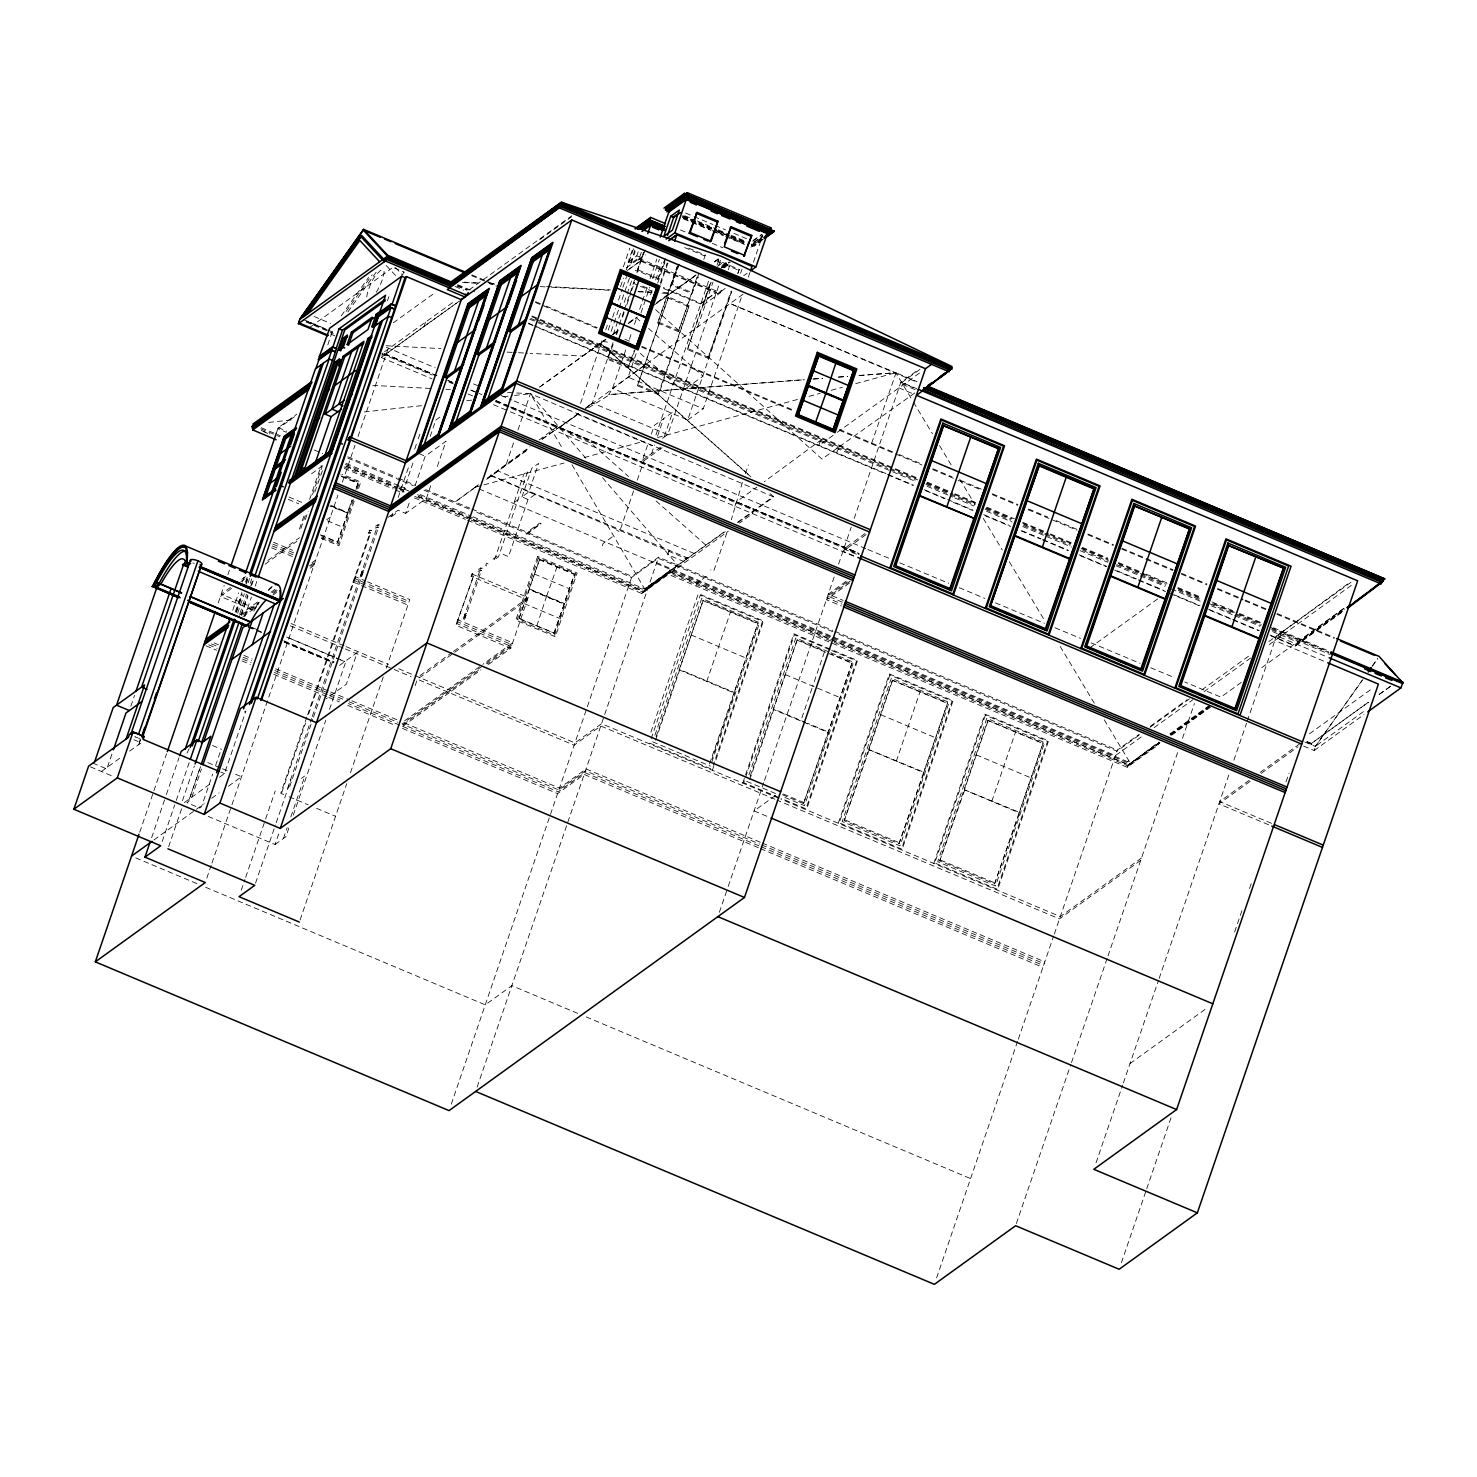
<?xml version="1.0" encoding="UTF-8"?>
<svg xmlns="http://www.w3.org/2000/svg" width="1477" height="1477" viewBox="0 0 1477 1477"><rect width="100%" height="100%" fill="white"/><g stroke="black" fill="none" stroke-linecap="round" stroke-linejoin="round"><path stroke-width="0.75" stroke-dasharray="5 3.75" d="M678.922 264.42L671.315 285.006L691.938 293.683L698.418 276.919M669.21 550.312L667.696 554.724L685.383 562.165L686.897 557.752L685.845 558.509L491.527 475.982M685.845 558.509L686.214 557.42M1276.331 636.162L1274.854 640.556L1325.552 661.881M1279.673 637.067L1281.168 632.691L1328.986 652.723M1304.856 742.026L1315.342 746.457L1361.905 680.583M1303.6 746.088L1314.179 750.519L1315.675 746.107L1365.523 710.123M107.452 767.135L111.901 754.138M130.844 706.191L134.573 695.316M139.429 742.063L140.444 739.128L134.905 736.801A6.13 1.902 18.9 0 0 137.915 737.78M138.838 744.482L140.333 740.162M139.743 832.16L166.569 753.768M218.245 602.874L224.209 585.427M227.938 574.553L229.433 570.196M276.384 433.056L278.248 427.61L296.785 414.225M151.614 837.717L165.646 796.712M166.384 794.552L178.957 757.867M232.757 610.278L238.702 592.886M242.431 582.012L245.404 573.316M235.157 612.161L241.859 592.572M245.588 581.68L247.084 577.322M189.167 748.636L186.693 753.713M236.135 611.46L242.099 594.031M245.828 583.157L247.324 578.799M327.783 344.88L332.99 329.648M236.431 612.53L242.376 595.139M246.105 584.264L248.339 577.747M237.649 613.287L244.351 593.717M248.081 582.843L249.558 578.504M239.809 613.73L246.53 594.123M250.259 583.249L251.736 578.892M162.193 841.447L174.748 804.799M176.225 800.479L189.536 761.615M241.028 614.487L247.748 594.88M250.721 586.166L252.973 579.649M241.323 615.558L248.025 595.988M251.755 585.114L253.232 580.756M244.702 616.758L251.422 597.151M255.152 586.258L257.386 579.741M182.483 800.645L194.318 766.101M168.655 846.635L181.948 807.827M189.388 798.928L200.466 766.526M200.577 766.637L188.705 801.309L186.859 802.639L199.672 808.03L201.518 806.7L212.651 774.188M191.844 797.137L201.444 769.092M215.605 765.529L220.055 752.513M299.443 529.135L304.52 514.273M309.616 499.411L321.248 465.421M300.883 528.508L305.979 513.664M312.515 494.555L321.968 466.954M305.351 519.535L308.195 511.245M314.823 491.915L323.26 468.32M219.445 777.234L224.467 773.616L245.902 710.991L244.425 712.062M387.454 300.791L388.876 296.674M403.646 272.026L402.575 275.165L395.338 267.374M381.971 355.791L382.986 352.855M206.78 878.187L211.211 865.245M211.95 863.085L231.169 806.977M231.907 804.817L337.901 495.201M342.369 482.148L355.034 445.149M358.025 436.454L387.842 349.347M321.007 535.597L337.439 542.502L351.914 500.26M356.252 487.576L358.191 482.997L340.725 475.668M337.439 542.502L347.87 513.147L330.11 505.596M347.575 512.925L352.394 499.909M356.012 489.349L358.191 482.997M353.501 499.651L338.251 544.219L321.635 537.24M357.139 489.035L359.317 482.665L340.652 474.8M354.222 501.146L338.953 545.752L320.232 537.886M358.597 488.407L360.776 482.037L342.055 474.172M424.065 326.528L425.579 322.134M241.249 890.225L244.942 879.424M245.68 877.264L264.881 821.157M265.62 818.996L275.239 790.933M368.198 532.957L370.653 532.883L368.198 532.957L368.973 530.668L371.429 530.575L368.973 530.668M369.176 532.255L369.97 529.966M306.847 717.047L280.759 793.26L287.092 795.918M307.604 714.868L369.675 533.585M281.738 792.558L305.61 722.881M308.582 714.166L370.653 532.883M375.176 528.028L378.537 527.197L375.176 528.028L375.97 525.738L379.312 524.889L375.97 525.738M287.646 788.293L311.518 718.616M312.256 716.437L376.561 528.618M377.152 526.606L377.927 524.317M255.521 883.172L275.46 824.923M276.199 822.763L290.987 779.579M289.621 786.872L312.736 719.373M313.475 717.194L378.537 527.197M208.183 816.393L275.073 844.512L279.504 831.551M390.186 515.879L391.663 516.488L393.104 512.261M398.181 497.435L409.055 465.698M414.723 449.137L417.511 440.977M418.213 438.927L421.019 430.767M283.436 838.474L287.147 827.674M290.84 816.892L304.89 775.85L301.437 778.342M402.852 492.487L413.726 460.732M288.864 828.062L285.91 836.702L275.073 844.512M293.295 815.119L325.789 720.185M329.5 709.403L346.246 660.441M430.195 436.435L435.087 422.145M388.211 517.301L398.07 510.193L405.621 513.368L409.24 502.789M415.037 485.859L425.191 456.208L445.999 441.198L436.564 468.726M430.767 485.656L426.428 498.358L405.621 513.368M300.108 919.913L346.744 783.659M350.474 772.766L383.281 676.946M386.272 668.232L409.775 599.588L367.607 581.846M415.166 685.679L417.363 679.235L574.165 745.183L600.77 726.001L774.908 799.223M506.26 464.221L514.31 440.718M517.965 430.029L530.391 393.713L773.154 496.697L736.672 522.913M419.228 677.888L527.344 599.884L471.052 576.215L472.825 573.205L474.302 573.833L473.305 574.553M471.052 576.215L472.825 573.205M471.846 573.925L528.12 597.594L510.747 648.348L455.931 625.288L473.508 576.122L472.031 575.513M473.508 576.122L455.931 625.288M478.031 571.285L481.391 570.436L478.031 571.285L478.825 568.996L482.167 568.147L478.825 568.996M479.416 571.857L462.836 620.322L464.793 618.9L481.391 570.436M480.007 569.864L480.8 567.574M494.518 559.746L523.873 474.025L527.806 471.181L498.469 556.903L494.518 559.746L493.041 559.137L496.992 556.294L498.469 556.903M521.972 496.918L531.757 468.338L538.643 463.372L528.858 491.933L521.972 496.918L528.046 499.466L534.932 494.5L528.858 491.933M528.046 499.466L508.476 556.626L500.925 553.45M578.338 413.302L558.528 428.182L578.19 414.003M623.386 266.82L629.793 248.099M628.168 262.094L636.79 255.872L639.726 257.109L631.104 263.331L628.168 262.094L632.285 250.056M580.59 403.313L602.745 338.584M605.699 329.943L607.915 323.481M620.469 286.796L623.442 278.156M633.485 248.801L625.657 271.694L641.166 260.487L716.493 292.206L700.984 303.376L663.321 287.535M634.87 250.167L630.624 262.574L631.602 261.854M608.229 330.128L611.903 319.42M612.641 317.278L615.577 308.693M618.512 300.126L622.186 289.4M622.906 287.258L626.58 276.55M631.104 263.331L635.147 251.533M636.79 255.872L638.156 251.847M611.183 331.365L618.512 309.93M619.251 307.788L629.534 277.787M725.17 288.458L717.951 293.665L638.23 260.137L644.267 254.395M613.195 334.633L621.263 311.056M624.199 302.471L626.396 296.046M627.134 293.905L631.528 281.036M641.332 252.309L639.209 258.549L625.417 268.5M665.721 258.586L657.874 279.356L637.233 270.679L643.418 252.622M640.593 261.134L641.221 259.287M613.066 342.572L592.406 402.907L667.752 434.589L718.634 285.929M616.02 333.95L618.605 326.731M619.343 324.552L623.811 311.555M624.549 309.376L634.464 280.076M636.901 272.95L644.009 252.179M539.64 559.303L529.024 589.231L564.251 604.148L554.318 633.135L518.907 618.808L539.64 559.303L574.571 573.999L563.956 603.927M637.233 270.679L645.098 249.908M518.907 618.808L529.32 589.452L564.251 604.148M635.036 349.864L628.131 367.902L607.472 359.243L613.657 343.347M616.629 334.688L618.845 328.171M622.555 317.333L624.217 312.293M627.023 304.336L630.808 293M631.547 290.858L634.482 282.273M625.713 349.975L612.567 388.359L608.709 394.71L803.931 379.755M629.368 339.322L631.547 332.916M634.464 324.386L636.661 317.998M639.652 309.265L647.129 287.443M650.102 278.71L656.84 259.066M640.981 312.958L649.788 287.24M652.723 278.673L659.333 259.38M536.853 625.805L546.287 597.151M557.106 566.651L546.49 596.579M650.526 294.902L652.003 290.618M655.677 279.91L661.548 262.758M657.874 279.356L664.742 259.306M628.113 367.921L634.058 350.566M657.671 283.159L665.019 261.724M636.144 353.649L628.094 377.17L703.255 408.778L742.396 294.44M660.441 282.679L667.142 263.072M660.625 284.396L667.955 262.961M698.806 273.633L678.349 331.623L657.708 322.946L676.983 266.635M671.315 285.006L678.183 264.955M657.708 322.946L677.241 268.094M637.362 385.755L668.509 296.988L689.131 305.665L658.982 393.731L658.003 394.433L637.362 385.755L668.509 296.988M679.162 264.235L672.293 284.304L692.935 292.981M644.784 365.114L585.63 408.631M553.82 633.504L574.571 573.999M602.302 545.807L603.078 543.499L613.712 535.837M678.349 331.623L697.624 275.313M703.809 259.435L705.286 255.115L686.713 247.305M658.003 394.433L689.131 305.665M662.176 447.679L643.861 460.898L642.384 460.27L648.366 442.823M651.339 434.109L654.329 425.394L672.644 412.175L663.69 438.337M633.596 490.881L619.657 531.591L616.703 530.354M637.252 480.173L643.861 460.898M655.917 434.995L708.812 280.482M651.542 453.661L654.533 444.946M657.523 436.213L663.487 418.785M731.817 290.877L708.018 358.228L687.377 349.551L710.197 282.901M663.616 288.495L703.2 305.148L711.028 282.255M687.377 349.551L711.175 282.199M717.065 265.011L718.542 260.709L739.183 269.386L737.706 273.688M697.642 326.971L713.003 282.107M718.856 265.011L721.791 256.463M725.059 267.208L726.481 263.054M717.951 293.665L723.988 287.923M703.2 305.148L720.444 292.704L721.865 288.532M728.272 269.811L730.413 263.571M451.279 1104.131L631.971 576.344L658.557 557.161L832.77 630.421M708.018 358.228L730.838 291.578M743.079 294.181L612.567 388.359L687.728 419.966L731.521 292.077M737.928 273.393L739.349 269.239M740.605 273.263L742.026 269.109M751.941 243.982L751.331 245.717L762.427 237.723M752.919 244.96L752.328 246.696L762.926 239.034M748.304 277.178L750.519 270.716M753.436 262.204L762.704 235.157M467.526 520.236L641.867 593.551L668.952 572.91L1128.077 765.972M473.452 519.904L643.437 591.372L670.983 570.399L669.967 569.974L668.453 574.368L1127.209 767.283L1158.707 744.556M477.126 1087.109L658.557 557.161M669.173 573.168L669.838 571.599L642.55 592.388L669.321 573.058M670.983 570.399L643.437 591.372M674.361 570.104L676.244 564.602M696.369 585.354L697.144 583.064L707.778 575.384M650.932 732.094L698.344 593.625L763.48 621.023L715.33 761.652M651.172 738.758L700.283 595.286L762.483 621.448L713.373 764.901M654.883 735.306L701.741 598.425L759.529 622.722L711.157 763.96M742.414 482.388L731.318 519.738M745.405 473.655L748.396 464.941M656.102 736.654L703.218 600.16L758.033 623.202L734.143 692.971L679.328 669.912L703.218 600.16M734.918 506.205L736.432 501.811L756.926 487.022M655.603 740.272L679.808 669.561L734.641 692.621L711.896 759.049M726.924 532.588L713.723 571.156L710.769 569.919M753.455 508.9L752.605 513.645L739.534 523.08M706.745 681.451L730.617 611.681M709.458 764.034L758.033 623.202M820.233 441.346L818.72 445.759L835.502 433.647M821.655 439.481L764.366 481.65M712.357 770.311L714.591 763.812M836.407 453.199L839.342 446.922M742.746 783.087L793.869 633.799L857.546 660.57L806.424 809.858M748.95 774.871L795.808 637.972L828.819 651.855M750.168 776.219L797.266 639.707L824.683 651.228L812.738 686.122M811.999 688.3L800.792 720.998L773.394 709.477L797.266 639.707M749.67 779.819L773.874 709.126L805.519 722.419M871.652 443.229L896.17 372.462M719.354 912.324L727.478 888.582M728.216 886.422L763.775 782.588M764.514 780.41L834.173 576.972M838.585 564.085L851.232 527.16M854.204 518.445L900.804 382.377L918.103 369.896M782.422 794.718L803.506 803.599L852.1 662.767L831.016 653.886M802.916 721.884L828.209 732.537L852.1 662.767M803.506 803.599L828.708 732.167L807.624 723.305M838.271 823.243L889.376 673.955L953.053 700.726L901.93 850.013M868.901 749.633L924.214 772.342L899.013 843.755L844.198 820.695L892.293 680.232L947.606 702.923L923.716 772.693L868.901 749.633L892.773 679.863M844.198 820.695L869.381 749.282M896.317 761.172L920.189 691.402M899.013 843.755L947.606 702.923M933.778 863.399L984.882 714.13L1048.559 740.9L997.437 890.188M964.407 789.789L1019.721 812.498L994.538 883.911L939.704 860.869L987.799 720.388L1043.113 743.097L1019.222 812.848L964.407 789.789L988.279 720.038M939.704 860.869L964.887 789.438M991.824 801.328L1015.696 731.558M994.538 883.911L1043.113 743.097M936.603 1277.863L1017.561 1041.396M1018.318 1039.217L1053.618 936.086M1054.356 933.944L1117.314 750.076L1139.358 734.161M1127.209 767.283L1128.428 764.606L1159.574 742.137M829.797 637.566L670.632 570.639L670.133 572.116L1128.52 764.864L1158.688 741.989M1016.361 1223.547L1070.733 1064.769M1071.471 1062.591L1107.215 958.185M1107.972 956.007L1178.018 751.387M1182.486 738.334L1194.413 703.532M1096.026 1162.824L1122.631 1085.133M1123.369 1082.973L1158.411 980.636M1159.15 978.439L1229.399 773.302M1233.867 760.23L1246.533 723.25M1247.271 721.071L1276.35 636.144M1280.024 633.504L1350.347 581.938M1271.125 635.996L1295.144 646.095L1344.735 608.949M1295.643 644.637L1344.255 608.875M1343.572 608.69L1296.529 643.326M1121.394 1262.743L1145.986 1190.924M1146.724 1188.763L1171.316 1116.944M1234.643 931.987L1242.822 908.06M1249.542 888.471L1251.776 881.954M1286.042 781.85L1289.015 773.154M1307.016 741.749L1311.262 743.54L1370.342 700.818M341.242 315.875L368.585 277.418M346.135 311.425L372.186 274.796M347.907 311.905L376.69 271.436M1372.484 665.702L1377.764 658.262M1315.342 746.457L1362.957 679.494M1372.225 666.459L1377.506 659.019M1127.893 761.8L1128.779 760.655M487.558 478.013L530.003 446.682M539.142 439.943L557.401 426.465M424.121 326.362L381.472 357.268L459.439 301.013L423.16 327.063M585.464 408.132L592.572 402.981L585.501 407.892M310.373 326.971L391.793 268.242M393.288 322.817L435.66 292.243M469.095 289.898L571.784 215.79M294.551 416.662L277.861 428.699L286.335 432.263M384.592 351.692L455.359 300.625M539.659 239.791L571.414 216.897M311.555 473.803L323.685 465.052M638.23 260.137L645.431 254.93M435.789 420.114L442.731 415.092M634.445 282.661L633.448 283.362L652.022 291.172M230.541 587.403L221.236 594.142L255.115 608.376M241.73 579.335L245.459 576.658M267.835 560.503L299.517 537.646M231.631 588.363L220.442 596.431L254.321 610.684M240.954 581.643L246.53 577.599M265.177 564.159L296.859 541.284M326.694 519.775L330.405 517.079M347.87 513.147L329.906 506.168M705.286 255.115L704.307 255.816L683.666 247.139M539.714 386.992L604.85 339.987M612.29 334.633L617.866 330.608M629.017 322.558L636.458 317.186M656.914 302.434L669.93 293.037L660.791 292.557M603.576 341.556L607.509 342.092M696.129 274.98L670.466 293.498L661.327 293.018M714.462 261.761L718.117 259.121M718.542 260.709L717.564 261.411L738.186 270.088L739.183 269.386M717.564 266.358L724.45 261.374M753.067 240.529L761.689 234.308M752.845 241.323L762.077 234.658M753.861 242.228L762.594 235.914M721.995 265.417L727.293 261.632M753.787 242.653L763.018 235.988M751.608 244.96L762.095 237.391M721.496 266.875L728.383 261.909M239.292 615.17L257.921 601.711M270.974 592.295L276.568 588.271M311.979 562.719L315.709 560.023M721.551 267.411L728.826 262.168M752.827 245.237L761.67 238.849M721.108 268.205L729.841 261.909M242.376 614.34L259.158 602.228M272.211 592.812L277.787 588.788M309.487 565.931L315.081 561.888M722.862 267.577L730.155 262.315M750.833 247.194L761.929 239.2M724.044 267.3L729.287 263.515M763.184 239.219L753.805 246.216L761.246 240.843M723.878 268.002L729.49 263.829M243.631 614.801L258.53 604.038M273.448 593.292L277.178 590.597M310.724 566.393L314.453 563.697M243.003 616.648L254.173 608.579M272.82 595.12L276.55 592.425M310.096 568.22L313.826 565.525M391.663 516.488L395.596 513.645L394.119 513.036M743.706 275.719L747.196 273.19M830.609 636.79L475.04 487.262L478.677 484.641L455.119 501.977L477.329 486.007M487.742 478.105L529.098 448.251M542.004 438.946L578.707 413.874M491.287 476.702L492.339 475.945M355.939 575.827L354.96 576.528L365.502 580.959M361.847 571.562L363.822 570.14M355.311 577.692L354.332 578.393L409.129 601.434M361.219 573.39L363.194 571.968M354.683 579.501L353.705 580.203L408.52 603.244M360.591 575.236L362.567 573.814M354.055 581.329L353.077 582.049L359.409 584.707M359.963 577.064L361.939 575.642M101.415 771.492L120.376 757.812M129.607 751.147L141.183 742.802L133.909 739.737M571.119 433.555L570.14 434.275L590.782 442.952L628.593 476.536M590.782 442.952L591.76 442.232M514.088 502.605L518.021 499.761M339.544 665.425L357.212 652.539L346.356 684.239L326.048 698.879M527.215 533.012L539.696 524.003M526.495 534.342L541.191 523.707L539.714 523.08L528.046 531.498L529.523 532.126M687.728 419.966L703.255 408.778M662.564 438.318L667.752 434.589M642.384 460.27L660.699 447.051M184.367 802.546L209.992 784.047M458.812 619.085L457.815 619.786L512.63 642.827L482.813 664.355M464.72 614.82L466.677 613.398M153.903 839.97L204.232 803.654M211.691 798.282L219.131 792.891M228.455 786.17L241.508 776.754L233.071 773.21M458.165 620.931L457.187 621.651L512.002 644.692L484.031 664.872M464.092 616.648L466.049 615.226M457.556 622.74L456.559 623.46L511.374 646.501L487.152 663.985M463.464 618.494L465.421 617.072M420.022 675.598L451.704 652.742M453.568 651.394L528.12 597.594M404.532 720.85L480.948 665.702M482.167 666.219L402.021 724.044L558.841 789.992L585.427 770.809L759.566 844.032M403.276 724.505L479.693 669.376M402.649 726.352L480.93 669.856M488.389 664.484L510.747 648.348M919.913 369.416L900.416 383.485L918.103 390.925M837.367 432.299L922.054 371.189M473.102 516.821L644.674 588.972L671.26 569.79M641.867 593.551L728.346 531.166M865.042 533.566L843.773 548.909L858.414 555.075M866.039 534.582L842.998 551.216L855.737 556.571M846.007 581.366L828.283 594.16L843.164 600.4M847.152 581.92L827.655 595.988L842.536 602.247M850.069 581.2L827.028 597.834L841.89 604.075M849.441 583.046L826.4 599.662L841.262 605.921M775.351 795.549L754.082 810.891L768.945 817.15M1089.712 647.941L1158.393 598.388M1150.398 726.204L1187.157 699.673M1138.989 735.269L1116.926 751.184L834.911 632.581M1150.011 727.312L1192.29 696.793M1201.872 689.907L1250.299 654.957M1268.891 641.535L1351.806 581.698M1141.241 736.949L1115.43 755.578L656.674 562.682M1154.165 727.626L1192.899 699.673M1204.087 691.624L1250.65 658.022M1269.26 644.6L1353.947 583.47M1169.821 733.958L1210.605 704.529M1241.326 682.374L1220.907 697.107L1184.757 681.986M1261.746 667.641L1343.701 608.506M1170.578 734.198L1210.9 705.101M1128.52 764.864L1159.851 742.248M1170.855 734.309L1207.503 707.871M1127.708 765.824L1159.205 743.079M1170.319 735.066L1211.085 705.655M1127.911 766.083L1159.87 743.023M1171.095 734.937L1206.617 709.292M1296.012 644.784L1343.756 610.352M1171.667 735.195L1210.586 707.114M1295.144 646.095L1343.959 610.869M1309.508 733.792L1372.798 688.116M1141.518 858.008L1060.283 916.608L780.964 799.149M1249.154 780.336L1219.707 801.586L1272.546 823.797M1260.195 772.36L1300.683 743.153M1140.742 860.297L1059.507 918.916L777.031 800.128M1250.207 781.296L1218.931 803.876L1269.648 825.2M1261.247 773.339L1298.061 746.771M1390.614 686.177L1377.709 695.482L1390.577 686.307M1311.262 743.54L1368.441 702.277M1314.179 750.519L1364.028 714.536M1130.016 1063.551L1207.318 1007.776M629.35 269.036L641.147 260.524M539.622 387.085L605.681 339.618M700.984 303.376L716.493 292.206M486.579 479.36L529.154 448.768M542.114 439.444L558.768 427.481M571.95 464.72L644.674 588.972L725.576 530.889M656.767 303.08L695.778 275.128M714.351 261.798L718.08 259.14M612.623 334.651L616.094 332.159M628.962 322.965L636.31 317.703L640.058 320.971M605.995 339.396L582.547 356.086L530.003 353.317M613.38 334.134L618.9 330.202M628.131 323.629L637.362 317.057M653.923 305.259L696.129 275.202M714.776 261.927L722.235 256.629M914.817 392.956L821.969 459.052L655.622 309.672M644.674 588.972L725.17 531.646M738.278 522.323L773.837 496.992L768.686 492.432M588.511 407.8L610.075 394.451L804.356 379.681M475.04 487.262L481.724 485.453M483.939 484.844L564.085 463.021M584.117 457.575L644.23 441.198M657.579 437.561L797.838 399.381M808.971 396.353L820.104 393.325M831.237 390.297L842.352 387.269M855.718 383.632L895.782 372.721L917.051 381.694M268.74 422.422L293.757 419.69M364.302 411.954L425.727 405.196M466.695 400.71L475.797 399.713M503.103 396.722L512.187 395.725M514.476 395.467L530.391 393.713L586.037 458.479M813.107 379.054L822.301 378.352M838.382 377.115L847.558 376.413M859.042 375.527L895.782 372.721L912.343 400.285M813.495 378.98L822.652 378.278M838.641 377.078L847.78 376.377M859.208 375.509L895.782 372.721L730.081 303.56L917.18 382.248M464.313 282.181L478.013 282.901M489.441 283.51L494.02 283.75M546.564 286.52L610.536 289.898M637.953 291.338L651.652 292.077M462.467 282.495L478.456 283.326M489.884 283.935L494.463 284.175M540.176 286.612L549.315 287.092M551.604 287.203L608.746 290.23M638.47 291.8L652.169 292.538M386.069 345.71L440.885 348.609M507.146 352.117L516.285 352.597M518.575 352.708L527.714 353.206M372.758 385.386L432.152 388.525M445.869 389.263L450.43 389.503M507.553 392.513L514.402 392.882M516.692 392.993L530.391 393.713L562.719 448.934M1279.673 637.085L1326.955 656.896M865.762 548.613L513.941 400.913M867.885 549.499L889.154 558.38M899.788 562.829L948.696 583.286M959.33 587.735L984.845 598.407M995.48 602.856L1044.387 623.294M1055.021 627.743L1080.536 638.415M1091.171 642.864L1140.096 663.321M1150.731 667.77L1174.123 677.537M1307.274 742.58L1315.675 746.107M694.319 553.543L497.749 470.886M685.642 213.057L691.938 215.697M694.042 216.584L712.948 224.541M715.053 225.427L725.539 229.84M733.94 233.366L746.55 238.665M684.737 215.716L695.224 220.128M697.329 221.015L716.234 228.972M718.339 229.858L728.826 234.271M730.93 235.157L745.645 241.323M682.836 215.808L716.77 230.061M718.893 230.966L729.49 235.415M731.613 236.32L748.581 243.447M682.817 216.03L716.271 230.098M718.357 230.984L728.807 235.378M730.893 236.265L743.448 241.526M682.725 216.307L744.131 242.136M683.168 217.045L745.036 243.077M682.337 217.267L709.902 228.861M718.394 232.424L724.745 235.101M726.869 236.006L743.836 243.133M683.334 218.245L689.574 220.867M691.661 221.753L710.363 229.618M712.449 230.486L722.825 234.861M731.152 238.351L743.614 243.594M683.629 218.928L689.925 221.587M692.03 222.473L710.935 230.412M713.04 231.298L723.527 235.711M725.632 236.597L744.537 244.536M680.399 229.95L686.768 232.627M712.283 243.354L722.899 247.822M638.858 258.29L720.444 292.704M638.23 269.977L658.853 278.655M635.202 270.328L638.156 271.565M904.81 383.632L916.608 388.58M900.804 382.377L918.491 389.817M898.902 387.879L914.632 394.507M642.698 286.132L648.883 288.735M667.512 297.689L688.153 306.367M658.687 322.244L679.328 330.922M688.374 348.83L708.997 357.508M471.92 274.907L495.293 284.747M535.653 301.714L544.145 305.296M546.287 306.182L597.262 327.636M624.882 339.248L631.251 341.925M641.886 346.393L794.848 410.717M839.471 429.475L896.834 453.605M898.958 454.491L922.313 464.313M932.947 468.781L952.056 476.831M960.567 480.394L981.799 489.33M992.433 493.798L1017.93 504.525M1028.546 508.993L1047.673 517.024M1056.166 520.606L1077.416 529.541M1088.032 534.009L1113.529 544.718M1122.022 548.299L1173.015 569.734M1181.508 573.316L1207.004 584.024M1217.639 588.492L1243.117 599.219M1245.24 600.124L1266.491 609.041M1277.125 613.509L1334.488 637.639M471.661 275.682L499.281 287.295M535.394 302.49L597.003 328.392M641.627 347.15L794.589 411.474M839.194 430.25L922.054 465.089M932.689 469.557L956.044 479.379M958.167 480.265L979.417 489.201M992.175 494.573L1017.653 505.282M1028.287 509.75L1077.139 530.298M1087.774 534.766L1113.27 545.493M1121.763 549.075L1172.756 570.51M1181.249 574.073L1206.746 584.8M1217.362 589.268L1242.859 599.994M1244.982 600.881L1266.232 609.816M1276.848 614.284L1334.211 638.415M457.741 284.71L474.726 291.855M532.089 315.986L893.271 467.858M895.394 468.744L916.626 477.68M927.261 482.148L952.757 492.875M954.881 493.761L976.112 502.697M986.747 507.165L1014.367 518.778M1022.859 522.36L1048.356 533.068M1050.479 533.972L1071.73 542.908M1082.346 547.376L1107.842 558.084M1118.458 562.552L1143.955 573.279M1146.078 574.165L1167.328 583.101M1177.944 587.569L1201.318 597.41M1211.934 601.877L1237.431 612.586M1239.554 613.49L1260.804 622.408M1273.562 627.78L1328.783 651.006M457.464 285.486L468.098 289.954M531.831 316.743L538.2 319.42M540.324 320.324L918.491 479.342M926.984 482.924L952.48 493.65M954.604 494.537L975.854 503.472M986.47 507.94L1011.967 518.649M1022.601 523.116L1048.098 533.843M1050.221 534.729L1071.453 543.665M1082.087 548.133L1107.584 558.86M1118.2 563.328L1167.07 583.877M1177.686 588.344L1201.059 598.167M1213.799 603.539L1237.172 613.361M1239.295 614.247L1260.546 623.183M1271.162 627.651L1328.525 651.782M456.91 286.04L466.75 290.175M535.302 319.069L888.102 467.434M890.225 468.32L917.789 479.914M926.282 483.496L975.042 503.989M985.639 508.457L1011.099 519.147M1023.819 524.501L1042.891 532.532M1045.014 533.419L1070.474 544.127M1081.072 548.576L1108.636 560.171M1119.234 564.639L1138.324 572.651M1140.447 573.556L1165.888 584.246M1178.609 589.6L1201.927 599.404M1212.543 603.871L1261.303 624.383M1271.919 628.833L1280.393 632.396M455.027 286.427L463.612 290.194M530.705 318.404L887.732 468.541M889.892 469.298L915.297 480.136M925.95 484.456L974.672 505.097M985.325 509.417L1010.711 520.255M1023.487 525.461L1042.522 533.64M1044.701 534.379L1070.087 545.216M1082.863 550.441L1108.267 561.278M1116.797 564.694L1165.519 585.354M1178.277 590.56L1201.558 600.511M1210.088 603.945L1233.369 613.878M1235.529 614.635L1260.933 625.473M1271.586 629.793L1330.297 654.643M529.652 319.161L916.497 481.834M927.113 486.302L952.61 497.01M954.733 497.915L973.841 505.946M986.599 511.3L1012.077 522.027M1022.693 526.495L1071.545 547.025M1080.038 550.607L1107.658 562.22M1116.15 565.783L1165.002 586.332M1171.372 589.009L1200.912 601.434M1211.454 605.865L1232.556 614.746M1234.661 615.632L1259.992 626.266M1272.639 631.602L1297.397 641.997M528.249 323.131L532.495 324.922M534.619 325.808L886.182 473.655M888.305 474.56L913.765 485.25M924.362 489.718L945.557 498.635M947.68 499.521L973.121 510.211M983.737 514.679L1009.179 525.369M1021.899 530.723L1040.971 538.754M1043.094 539.64L1068.554 550.349M1079.152 554.798L1106.716 566.393M1117.314 570.861L1136.404 578.873M1138.527 579.778L1163.968 590.468M1174.566 594.936L1200.007 605.625M1208.5 609.189L1259.383 630.587M1269.98 635.055L1293.317 644.858M528.526 323.721L537 327.285M539.123 328.171L885.258 473.729M887.382 474.634L912.86 485.342M925.617 490.696L944.726 498.746M953.219 502.309L972.346 510.359M985.085 515.713L1010.563 526.44M1021.198 530.889L1040.306 538.939M1042.43 539.825L1067.908 550.552M1080.666 555.906L1106.144 566.633M1114.637 570.196L1165.611 591.631M1169.876 593.422L1199.398 605.847M1209.958 610.278L1231.043 619.14M1233.166 620.026L1258.478 630.679M394.322 267.965L404.624 272.285M608.469 358.523L629.091 367.201M638.359 385.054L658.982 393.731M576.898 414.114L652.225 445.796M314.047 316.466L330.534 323.408M386.346 347.261L435.253 367.828M473.526 383.909L479.914 386.605M501.183 395.541L511.817 400.009M303.228 319.475L324.497 328.411M384.038 353.465L439.334 376.709M447.845 380.291L452.091 382.081L447.974 380.512M470.775 390.039L481.871 394.599M496.124 400.692L859.171 553.358M1307.071 741.602L1311.318 743.393M307.29 321.358L325.845 329.149M327.912 330.017L334.097 332.62M384.814 353.945L435.346 375.195M471.126 390.242L477.459 392.9M496.401 400.876L509.03 406.175M511.134 407.061L858.026 552.933M306.459 321.321L329.833 331.143M385.072 354.369L436.047 375.804M448.805 381.177L453.051 382.968M495.552 400.821L508.291 406.193M510.414 407.08L858.839 553.598M1307.108 742.1L1315.619 745.682M306.09 322.041L333.248 333.451M381.657 353.815L432.189 375.066M449.026 382.155L453.236 383.909M495.349 401.633L859.097 554.595M330.663 334.042L334.836 335.814M381.195 357.471L432.041 378.832M468.043 393.99L476.517 397.553M493.466 404.68L508.291 410.901M510.396 411.788L856.512 557.346M490.179 474.966L687.931 558.14M419.099 453.661L425.191 456.208M834.893 631.325L1117.314 750.076M832.788 631.694L658.188 558.269L631.602 577.452L474.855 511.54M832.733 637.695L1130.016 762.686L1103.947 719.299M831.92 638.47L1129.019 763.387M669.469 571.433L1128.705 764.735M829.594 649.658L794.349 634.833L743.743 782.662L778.988 797.488M831.68 650.526L856.549 660.994L805.944 808.805L781.056 798.355M830.886 652.723L853.577 662.268L804.485 805.685L781.795 796.14M702.72 600.511L757.553 623.571M796.786 640.058L851.601 663.118M892.293 680.232L947.108 703.274M987.799 720.388L1042.633 743.448M278.248 427.61L286.667 431.136M347.723 456.818L396.15 477.182M398.255 478.068L415.111 485.158M425.634 489.589L469.852 508.18M471.957 509.067L631.971 576.344M347.76 458.092L400.729 480.357M402.833 481.262L413.431 485.711M424.028 490.161L472.732 510.654M261.281 427.739L280.353 435.752M314.232 450.005L322.706 453.568M346.006 463.372L398.956 485.638M401.079 486.524L407.43 489.201M420.151 494.555L470.978 515.916M260.801 428.81L279.855 436.804M345.47 464.406L394.156 484.881M396.279 485.767L408.981 491.102M417.437 494.666L466.123 515.141M468.246 516.027L643.935 589.914M261.244 430.342L269.719 433.924M346.098 466.03L396.999 487.447M399.122 488.333L405.492 491.01M418.213 496.364L471.237 518.667M473.36 519.553L643.714 591.188M263.109 431.45L269.479 434.127M345.969 466.289L396.962 487.742M399.085 488.629L405.455 491.306M418.213 496.678L471.329 519.018M344.104 466.88L404.236 491.952M414.871 496.42L642.735 592.24M344.196 468.375L393.104 488.942M395.227 489.847L401.596 492.524M414.354 497.897L465.384 519.35M341.261 476.443L357.692 483.367M539.16 559.672L574.073 574.35M691.273 635.036L746.088 658.096M785.321 674.583L840.155 697.642M880.846 714.757L935.661 737.817M976.352 754.913L1031.168 777.973M534.582 574.091L569.513 588.788M488.075 563.882L486.524 563.235L485.73 565.525L487.299 566.189M330.608 505.226L348.055 512.574M529.523 588.88L564.454 603.576M289.03 497.047L303.8 503.251M288.255 499.355L298.797 503.786M327.469 520.827L342.996 527.363M524.464 603.668L559.377 618.346M320.472 534.803L337.938 542.151M519.387 618.457L554.318 633.135M273.54 542.299L292.52 550.275M272.913 544.164L293.997 553.026M272.285 545.973L293.369 554.835M271.657 547.801L292.741 556.663M361.514 585.594L407.892 605.09M783.419 794.017L804.503 802.879M845.176 819.993L900.01 843.035M940.683 860.149L995.516 883.209M652.649 741.823L710.419 766.12M746.716 781.388L779.727 795.272M649.677 743.097L711.877 769.259M778.841 798.263L601.545 723.693L574.959 742.894L396.981 668.047M291.098 623.516L344.049 645.781M346.153 646.668L388.506 664.484M290.323 625.823L343.255 648.071M345.378 648.957L391.959 668.564M394.082 669.45L411.012 676.577M334.356 657.08L286.261 636.864L334.282 657.265M336.442 657.967L344.75 661.659L336.368 658.133M252.272 627.522L258.567 630.181M283.769 640.778L334.171 661.954M248.782 626.617L261.503 631.971M284.839 641.775L333.617 662.287M248.413 626.876L254.782 629.553M284.47 642.052L333.248 662.564M760.212 842.185L586.055 768.945L559.469 788.127L402.667 722.179M762.335 843.072L1044.793 961.859M248.358 627.06L254.709 629.737M256.832 630.642L263.201 633.319M284.396 642.237L333.174 662.748M761.689 844.936L1044.165 963.724M758.956 845.841L584.8 772.619L558.214 791.801L348.461 703.606M761.08 846.746L1043.537 965.533M758.329 847.687L584.172 774.446L557.586 793.629L400.784 727.699M760.452 848.573L1042.91 967.361M214.202 642.938L218.448 644.729M243.853 655.4L252.327 658.964M275.608 668.767L328.559 691.014M330.663 691.919L349.735 699.932M351.84 700.818L400.544 721.293M211.451 643.917L217.802 646.575M243.207 657.265L251.681 660.828M274.98 670.632L327.912 692.879M330.036 693.784L346.966 700.892M349.089 701.797L397.793 722.271M208.719 644.821L217.193 648.385M242.597 659.074L251.072 662.638M274.353 672.441L327.303 694.688M329.408 695.593L340.005 700.043M205.968 645.781L216.565 650.231M241.97 660.921L250.444 664.484M273.725 674.269L326.657 696.535M328.78 697.421L339.378 701.87M347.834 705.434L394.433 725.022M212.448 745.479L221.587 749.337M207.777 762.575L220.424 767.892M222.529 768.778L230.966 772.323M289.197 796.805L308.158 804.799M316.595 808.344L335.574 816.319M220.775 772.065L224.467 773.616M92.811 763.092L105.606 768.465M90.448 766.877L114.117 776.828M577.692 1013.37L511.854 985.676L485.268 1004.858L205.672 887.289M586.184 1016.933L970.592 1178.591M135.773 857.897L197.198 883.726M648.569 328.448L703.015 376.192L682.78 390.648L640.039 353.169M748.082 474.172L600.456 343.347L750.814 476.868M656.083 500.943L705.914 545.216M386.217 265.454L396.685 276.716M602.579 477.736L677.758 565.248M913.524 402.261L932.449 433.776M939.557 445.574L951.373 465.273M959.662 479.065L975.042 504.654M983.313 518.445L1002.237 549.942M1009.326 561.758L1044.811 620.838M1060.191 646.446L1094.494 703.55M255.466 607.749A69.474 14.179 -67.2 0 1 258.973 602.099M268.611 589.526A69.474 14.179 -67.2 0 1 272.23 586.314M253.804 611.201A68.127 13.902 -67.2 0 1 259.029 602.671M268.334 590.597A68.127 13.902 -67.2 0 1 271.823 587.495M194.244 563.476A6.13 1.902 18.9 0 1 192.878 562.829M376.229 292.188A13.293 2.714 -67.2 0 0 383.06 277.307A13.293 2.714 -67.2 0 0 382.561 270.383L380.568 270.328L376.967 274.057A13.847 2.825 -67.2 0 0 370.487 284.526A13.847 2.825 -67.2 0 0 366.758 297.412M1278.953 634.279L1277.457 638.655L1278.971 634.261M537.646 556.404L515.824 620.137L555.334 636.753L577.156 573.039L537.646 556.404M538.348 557.937L517.264 619.509L554.632 635.221L575.716 573.648L538.348 557.937M889.856 675.007L839.25 822.818L901.45 848.98L952.056 701.15L889.856 675.007M891.314 678.128L842.222 821.544L899.991 845.841L949.102 702.424L891.314 678.128M985.362 715.163L934.756 862.974L996.957 889.136L1047.562 741.325L985.362 715.163M986.821 718.284L937.71 861.719L995.498 886.015L1044.608 742.599L986.821 718.284"/><path stroke-width="1.5" d="M1367.72 711.877L1400.953 687.894L1402.448 683.482L1331.091 653.591M931.525 364.357L925.488 368.696L744.463 897.462L449.063 1110.612L95.322 961.859L205.303 882.507L144.968 857.14L160.716 845.767L73.85 809.248L88.62 766.101L128.37 737.411L129.385 734.475L133.078 731.817L144.137 736.469L143.121 739.405L218.928 771.289M178.459 597.668L152.593 586.166A69.474 14.179 -67.2 0 1 186.933 561.389M94.657 761.763L113.194 707.575L144.58 684.94L126.043 739.109M181.634 592.868L157.43 582.677L181.56 593.052M158.297 583.249L116.554 705.157L129.348 710.548M113.397 749.799L126.007 712.966L141.884 701.501M136.069 690.959L171.147 588.455M183.333 565.174L141.607 687.082L147.091 689.39M183.96 565.229L186.877 563.254L185.4 562.645M187.302 561.26L182.409 564.786L187.967 567.131M131.231 733.146L190.57 559.82M73.85 809.248L117.292 777.881L133.078 731.817M138.598 734.143L197.936 560.817M142.549 733.663L144.783 727.164M154.42 698.99L156.654 692.491M142.364 735.897L201.629 564.472A6.13 1.902 18.9 0 0 195.684 560.023A6.13 1.902 18.9 0 0 190.884 561.445M201.629 564.472L142.29 737.798L144.137 736.469M310.484 385.128L251.828 426.705L312.09 382.137M309.191 388.119L253.084 428.607L252.752 426.779M276.162 439.777L252.77 429.936L253.269 428.459M95.322 961.859L138.986 834.339M167.326 751.59L215.291 611.46M230.91 565.839L276.384 433.056M295.806 429.641L284.138 438.06L263.885 497.195L275.553 488.776M265.362 497.823L275.294 468.818L284.046 462.523M285.486 459.79L274.02 467.637L275.497 468.246L285.615 438.669L294.366 432.373M144.968 857.14L150.137 842.038M179.696 755.707L181.173 751.387L196.921 740.014L202.441 742.34L210.823 736.303L201.204 764.366M271.196 493.613L281.128 464.627L279.651 464M275.497 468.246L281.332 464.036L291.449 434.478M332.103 350.234L318.903 359.76L319.254 356.437L332.639 346.781L336.516 348.406L332.491 360.388L329.168 358.985L315.376 368.936L245.404 573.316M185.105 749.43L229.766 618.974M315.875 368.585L318.903 359.76M319.438 356.308L329.685 328.245L401.689 276.291L405.012 277.676L406.489 276.624L461.286 299.665L571.765 219.962L925.488 368.696M276.273 486.708L281.239 472.215M290.747 444.429L294.366 433.869M190.275 747.344L234.197 619.066M249.835 573.408L321.284 364.671M192.25 745.922L235.415 619.805M250.315 576.325L323.26 363.25M190.275 759.455L196.921 740.014M318.164 359.649L331.55 349.994L332.639 346.781M328.669 359.336L331.697 350.511L335.021 351.914M336.516 348.406L332.805 347.298L339.138 328.762L385.552 295.271L379.201 313.826M239.089 622.075L198.158 741.657L195.943 740.734M254.727 576.418L329.168 358.985M332.159 453.217L290.378 483.367L288.809 482.721L289.603 480.413L333.193 448.953M336.11 348.701L342.461 330.165L385.146 299.351M201.463 743.06L242.468 623.294M258.124 577.562L290.378 483.367M332.491 360.388L291.154 481.077L289.603 480.413M195.056 763.941L202.441 742.34M203.918 741.269L242.837 627.633L245.551 625.676L189.001 601.896M296.12 476.314L335.261 362.013L339.193 359.169L340.67 359.797L338.584 365.927M339.304 350.215L343.532 337.864L347.464 335.021L343.236 347.39L339.304 350.215L340.762 350.843L345.009 338.491L347.63 336.59M188.927 602.081L245.551 625.676M245.847 625.602L188.65 601.324M246.29 625.99L249.059 625.048L248.081 625.75M246.345 625.233L187.616 600.327M298.317 474.819L336.738 362.64L340.67 359.797M300.071 473.471L339.193 359.169M245.477 625.86L250.739 621.928A60.871 12.425 -67.2 0 1 265.878 600.234M301.53 474.099L303.708 467.747M202.921 764.772L252.198 620.875M304.004 470.628L343.144 356.326L363.933 341.316L324.811 455.618M347.169 344.547L351.415 332.177L372.204 317.167L367.976 329.537L347.169 344.547L348.646 345.156L352.874 332.805L373.681 317.795M341.501 409.184L331.125 416.662L325.051 414.114L344.603 356.954L363.674 343.199M351.508 351.988L331.937 409.129L338.011 411.695M252.29 644.674L263.146 612.973M315.173 463.224L331.125 416.662M449.506 287.96L450.891 284.766L386.531 257.94L385.368 260.986L467.194 295.4L468.209 292.464M387.011 256.5L387.62 255.226L363.564 229.36L300.089 318.626L298.317 323.814L385.737 260.727L387.362 256.001L363.305 230.117L299.831 319.401L387.251 256.315L451.39 283.289L450.171 286.39L450.3 284.766L561.02 204.878M358.449 346.966L338.898 404.107L342.941 405.824M216.584 772.785L273.983 605.164M117.292 777.881L204.177 814.418L240.382 708.665L256.13 697.292L316.466 722.678L426.945 642.957L780.668 791.709M328.743 452.774L367.884 338.473L371.816 335.648L332.676 449.931L294.163 477.736L344.732 330.017L385.239 300.791M388.34 307.216L377.614 314.952L373.386 327.303L371.909 326.694L376.155 314.324L380.087 311.481M391.147 307.622L377.798 317.26L376.69 316.798L377.78 313.586L391.147 303.948L395.559 305.794L391.996 304.576L401.689 276.291M330.94 451.279L369.361 339.101L371.982 337.199M243.576 708.886L374.586 326.214L388.377 316.263L391.682 317.666L350.363 438.355M375.084 325.863L378.094 317.038M371.909 326.694L375.86 323.851L377.964 317.666M249.484 704.621L380.494 321.949M251.441 703.2L382.469 320.527M204.177 814.418L219.925 803.045L256.13 697.292M376.69 316.798L390.039 307.161L391.147 303.948M387.879 316.613L390.907 307.788L394.47 309.007L390.039 307.161M388.377 316.263L257.349 698.935L255.152 698.012M261.651 699.618L350.566 439.943L348.11 440.035L348.886 437.727L349.883 437.026L406.157 460.695L516.636 380.974L870.359 529.726M348.11 440.035L349.883 437.026M405.012 277.676L391.682 317.666M260.672 700.338L349.587 440.644M351.36 437.654L406.489 276.624M219.925 803.045L280.261 828.412L461.286 299.665L464.978 297.006L465.993 294.071M416.791 453.014L467.914 303.727L489.182 288.384L438.06 437.672M467.877 307.068L419.782 447.549L438.097 434.33L486.191 293.868L467.877 307.068L469.354 307.696L485.841 295.806M461.581 367.515L446.94 378.075L445.463 377.466L469.354 307.696M424.194 444.503L446.94 378.075M454.621 370.856L478.511 301.086M478.714 320.638L483.939 305.388M448.694 429.992L499.817 280.722L521.086 265.362L469.963 414.649M499.78 284.046L451.685 424.527L470 411.308L518.095 270.845L499.78 284.046L501.257 284.673L517.744 272.783M493.484 344.492L478.843 355.052L477.366 354.443L501.257 284.673M456.098 421.48L478.843 355.052M486.524 347.834L510.414 278.064M508.365 304.17L516.581 280.187M480.597 406.987L531.72 257.7L552.989 242.339L501.866 391.627M531.683 261.041L483.588 401.504L501.903 388.285L549.998 247.822L531.683 261.041L533.16 261.651L549.647 249.761M525.406 321.469L510.747 332.03L509.27 331.42L533.16 261.651M488.001 398.458L510.747 332.03M518.427 324.811L542.317 255.041M560.983 203.161L449.968 284.378L560.983 203.161L952.203 367.681L951.686 369.158L560.909 204.952L449.802 286.224M464.978 297.006L447.291 289.566L560.614 206.688M280.261 828.412L390.74 748.71L571.765 219.962M616.684 338.805L601.176 332.27L611.589 302.933M611.293 302.711L621.909 272.783L656.84 287.461L636.089 346.966L646.52 317.61L611.293 302.711L646.224 317.389L656.84 287.461M601.176 332.27L621.909 272.783M648.661 219.39L665.425 226.443M638.655 229.397L649.142 221.845L650.655 217.433L665.518 223.692M642.329 229.544L650.12 222.805L664.853 229.009M647.757 233.588L650.6 225.261L663.099 230.504M638.876 280.482L629.257 309.69M663.985 208.128L684.442 193.376L774.336 231.187L764.957 238.166M665.961 208.386L665.37 210.14L684.811 196.09L685.42 194.355M667.918 208.645L666.829 211.857L685.291 198.546L687.303 192.656L771.326 227.993L769.314 233.864L763.775 237.871M660.237 237.095L669.303 210.657L686.787 198.047L674.878 232.794L666.145 239.108M670.706 216.27L663.838 236.338L672.46 230.117L679.328 210.048L670.706 216.27L673.66 217.525L680.565 212.54M667.475 235.581L673.66 217.525M684.442 193.376L774.243 231.464M674.601 241.286L676.854 234.751L752.015 266.358L750.519 270.716M689.168 233.218L697.033 212.43L717.951 221.236L711.083 241.305L690.165 232.498L689.168 233.218L697.55 236.726M690.165 232.498L697.033 212.43M710.086 242.006L717.951 221.236M724.616 243.52L731.097 226.756L751.738 235.434L743.873 256.223L751.738 235.434M731.097 226.756L724.228 246.825L744.87 255.503M750.704 270.679L755.947 266.894L767.338 233.606L686.288 199.506L668.786 212.134M764.698 237.76L772.379 230.91M831.071 428.958L798.097 415.092L808.51 385.737M808.934 383.392L818.83 355.588L853.761 370.265L833.01 429.77L843.441 400.415L808.214 385.515L843.145 400.193L853.761 370.265M798.097 415.092L818.83 355.588M815.562 422.422L825.975 393.085M835.797 363.287L826.178 392.494M922.497 391.054L935.569 380.531M1327.675 662.767L1378.392 684.091L1197.349 1212.839L1093.811 1169.304L1176.615 1109.559L1357.658 580.793L916.589 395.319L949.711 370.321M924.344 388.045L923.66 389.651L950.837 368.936M889.763 568.257L940.867 418.97L1004.545 445.74L953.44 595.028M895.45 564.269L918.916 495.7L974.248 518.409L998.618 448.288L943.305 425.579L931.359 460.473L986.174 483.533M930.602 462.652L919.414 495.349L974.248 518.409M943.785 425.228L895.69 565.709L950.523 588.769L998.618 448.288M946.831 506.888L970.703 437.118M973.749 518.759L949.545 589.471L950.523 588.769M985.27 608.413L1036.392 459.125L1100.051 485.896L1048.947 635.184M1081.681 523.689L1026.866 500.629L990.218 606.585L1039.291 465.403L1094.125 488.444L1046.03 628.925L1045.051 629.627L1030.281 623.423M1027.604 498.451L1039.291 465.403M1042.337 547.044L1066.209 477.274M1045.051 629.627L1094.125 488.444M1080.776 648.569L1131.899 499.281L1195.558 526.07L1144.453 675.358M1086.463 644.6L1134.318 505.909L1189.631 528.618L1141.536 669.081L1140.558 669.801L1189.631 528.618M1134.798 505.559L1086.703 646.021L1141.536 669.081M1137.844 587.2L1161.734 517.448M1174.843 688.134L1225.947 538.847L1291.083 566.226L1239.96 715.514M1180.529 684.146L1227.627 547.653M1228.864 545.105L1180.769 685.586L1235.603 708.646L1283.698 568.165L1228.366 545.475L1283.698 568.165M1231.91 626.765L1255.782 556.995M1283.199 568.516L1234.624 709.348L1235.603 708.646M1347.689 608.192L1381.752 582.51M1347.43 607.693L1382.989 580.923M1370.767 590.431L1383.857 579.612L927.704 387.786M1330.648 652.668L1402.892 683.039L1379.093 656.397L1336.611 638.526M303.727 316.595L361.533 235.305L384.814 260.34M304.871 315.764L361.016 236.818L384.242 261.798M307.622 313.77L359.797 240.419L379.663 261.798M1368.514 671.278L1371.154 667.567M1368.256 672.053L1370.896 668.324M454.694 280.852L561.389 202.257L721.791 256.463L951.963 366.499L561.389 202.257L450.67 282.144M668.749 240.603L676.854 234.751L670.152 239.569M299.314 320.878L298.594 323.611L327.562 335.796M385.995 259.177L450.171 286.39M319.992 356.548L330.959 348.627M252.807 424.176L311.075 382.137M251.828 426.705L311.573 383.595M252.253 428.256L310.078 386.531M450.023 286.501L560.762 206.577M252.77 429.936L308.675 389.577M326.952 391.22L329.574 389.319M334.836 385.534L355.625 370.524M295.714 427.998L284.156 436.324L262.334 500.038L273.891 491.712M467.895 304.299L488.684 289.307L438.078 437.118L417.289 452.11M552.49 243.262L531.702 258.253L481.096 406.064L501.885 391.073M296.637 428.127L284.156 437.137L263.072 498.709L275.553 489.699M317.167 419.782L319.789 417.899M325.051 414.114L344.104 400.341M349.791 396.261L352.412 394.359M280.556 453.457L290.766 446.091M284.027 460.842L273.817 468.209L275.294 468.818M457.408 342.572L475.723 329.371M489.312 319.549L507.626 306.348M521.215 296.545L537.702 284.636M270.42 483.034L279.171 476.72M634.925 228.769L650.655 217.433M635.645 228.787L648.717 219.242M668.841 205.986L678.072 199.321M683.611 195.333L687.303 192.656M637.473 229.046L649.695 220.221L664.576 226.479M637.418 229.193L649.64 220.368L664.521 226.627M665.869 208.663L685.328 194.632L772.286 231.187M274.925 491.121L275.904 490.401M288.809 482.721L332.417 451.242M641 229.397L650.12 222.805M667.327 210.399L685.808 197.069L769.812 232.387L766.12 235.065M642.477 230.006L649.382 225.039M641.978 231.483L650.6 225.261M152.168 586.627L157.43 582.677M445.463 377.466L463.778 364.247M477.366 354.443L495.681 341.224M509.27 331.42L525.757 319.53M185.88 566.042L188.871 563.882L185.456 562.46M672.995 217.285L676.521 214.737M275.664 526.31L317.463 496.161M334.873 483.607L335.87 482.887L390.666 505.928L501.146 426.225L854.869 574.978M275.036 528.157L316.835 498.007M334.245 485.435L335.224 484.714L390.039 507.774L500.518 428.053L854.241 576.805M274.408 529.985L316.207 499.835M333.617 487.262L334.596 486.561L389.411 509.602L499.891 429.899L853.614 578.652M273.78 531.831L315.58 501.682M332.99 489.109L333.968 488.389L388.783 511.448L499.263 431.727L852.986 580.479M629.054 310.262L618.641 339.618L634.15 346.153M205.746 639.375L229.969 621.891M765.215 236.302L770.514 232.461M205.1 641.24L227.476 625.103M765.049 237.889L774.336 231.187M204.491 643.049L228.713 625.565M203.844 644.877L228.086 627.393M283.326 598.407L250.739 621.928L189.998 596.376M231.981 659.333L270.605 631.454M131.527 856.106L152.039 841.318M927.87 385.497L931.415 382.949M940.24 376.58L945.538 372.758M940.867 376.709L946.185 372.869M925.082 388.359L935.679 380.715M939.206 378.167L946.277 373.072M1381.032 581.569L1384.761 578.873L927.685 386.162M1346.95 607.619L1350.606 604.979M1354.28 602.339L1367.093 593.071M1197.349 1212.839L1119.16 1269.26L1015.622 1225.725L934.387 1284.344L475.649 1091.429M1329.078 657.782L1400.953 687.894M686.399 195.315L694.799 198.86M699.009 200.632L705.304 203.272M709.495 205.045L715.81 207.685M734.697 215.642L741.011 218.282M745.202 220.055L768.317 229.766M684.811 196.09L771.788 232.664M688.854 198.915L711.729 208.534M715.883 210.288L740.826 220.775M744.98 222.51L767.855 232.129M685.291 198.546L769.314 233.864M690.331 202.349L696.59 204.971M711.212 211.119L717.471 213.759M721.644 215.513L730.007 219.021M736.266 221.661L740.439 223.415M746.716 226.055L759.233 231.317M696.055 213.15L716.954 221.938M730.118 227.476L750.741 236.154M703.809 239.366L708 241.12M731.503 251.016L737.688 253.619M649.142 221.845L664.022 228.086M674.878 232.794L755.947 266.894M651.099 223.784L661.511 228.16M649.622 224.282L664.355 230.486M652.557 227.2L658.834 229.84M560.466 204.638L951.686 369.158M560.392 206.429L950.339 370.395M560.115 208.165L949.213 371.798M927.501 386.586L1384.761 578.873M923.882 387.86L1383.358 581.07M923.697 387.989L1382.804 581.052M923.014 389.596L1382.306 582.529M918.583 389.411L1381.253 583.969M621.411 273.134L656.342 287.812M818.35 355.939L853.263 370.635M616.352 287.923L651.283 302.6M813.273 370.727L848.204 385.405M943.305 425.579L998.12 448.639M1038.811 465.753L1093.626 488.813M1134.318 505.909L1189.133 528.969M611.09 303.283L646.021 317.961M808.011 386.088L842.942 400.784M606.235 317.481L641.166 332.177M803.156 400.304L838.087 414.982M1122.372 540.804L1177.206 563.845M1216.439 580.35L1271.254 603.41M363.564 229.36L465.55 272.23M363.305 230.117L380.309 237.262M384.555 239.052L390.925 241.73M395.171 243.52L463.15 272.119M1340.599 641.092L1374.589 655.382M601.656 331.919L636.587 346.597M798.577 414.723L833.508 429.419M387.62 255.226L453.476 282.919M1330.925 651.892L1403.15 682.282M387.362 256.001L451.094 282.79M1364.49 668.859L1370.822 671.537M1375.05 673.309L1381.383 675.968M1385.5 677.851L1391.943 680.399M386.531 257.94L450.67 284.913M1014.921 535.523L1069.754 558.564M1110.427 575.679L1165.261 598.739M1204.493 615.226L1259.309 638.286M1014.422 535.874L1069.256 558.934M1109.929 576.03L1164.762 599.09M1203.995 615.595L1258.829 638.636M377.78 313.586L378.887 314.047M376.155 314.324L377.614 314.952M375.86 323.851L377.337 324.46M869.584 532.034L515.842 383.281L405.381 462.984L349.089 439.315M367.884 338.473L369.361 339.101M351.415 332.177L352.874 332.805M339.138 328.762L342.461 330.165M991.196 605.865L1046.03 628.925M903.149 569.956L909.463 572.614M913.691 574.387L922.128 577.95M928.442 580.609L941.107 585.926M994.427 608.358L1000.76 611.016M1004.988 612.789L1011.302 615.447M1015.53 617.22L1023.949 620.765M1085.724 646.741L1092.057 649.4M1096.266 651.172L1102.599 653.831M1106.808 655.603L1113.141 658.262M1117.351 660.034L1125.788 663.598M1132.12 666.256L1136.33 668.029M1188.228 689.851L1192.437 691.624M1198.77 694.282L1211.417 699.6M1215.645 701.372L1221.959 704.031M1226.187 705.803L1232.501 708.462M343.532 337.864L345.009 338.491M860.5 555.943L1302.529 741.823M857.86 557.457L1301.735 744.113M299.369 323.057L328.337 335.242M343.236 347.39L344.713 348M331.55 349.994L335.408 351.618M343.144 356.326L344.603 356.954M335.261 362.013L336.738 362.64M845.287 601.305L1287.039 787.075M844.659 603.133L1286.412 788.903M844.032 604.979L1285.784 790.73M843.385 606.807L1285.156 792.577M1274.651 824.683L1323.263 845.121M1271.752 826.086L1322.469 847.41M341.021 443.414L342.498 444.042M284.138 438.06L285.615 438.669M279.855 463.427L281.332 464.036M281.904 486.173L283.289 486.764M184.422 545.493L277.731 584.726M218.374 561.205L224.67 563.845M228.861 565.617L235.175 568.276M239.366 570.03L245.662 572.688M249.871 574.442L256.167 577.101M200.097 566.429L280.685 600.327M199.672 566.743L280.63 600.511L275.737 604.038L198.306 571.267M199.598 566.928L280.261 600.622A69.474 14.179 -67.2 0 0 275.294 584.689M199.967 567.426L279.707 601.176L199.118 567.279M186.379 561.925L190.625 563.716M771.068 818.036L1212.839 1003.806M189.942 596.56L250.684 622.112M154.07 585.114L157.485 586.535L160.845 584.117A60.871 12.425 -67.2 0 1 185.604 562.977M179.215 596.8L153.091 585.815A68.127 13.902 -67.2 0 1 186.453 561.74L187.376 562.128L186.379 562.848A67.037 13.681 -67.2 0 0 154.993 585.501L154.014 586.203A68.127 13.902 -67.2 0 1 186.49 548.632M152.593 586.166L180.176 597.76M152.223 586.443L178.514 597.502M390.74 748.71L744.463 897.462M717.877 916.645L1176.615 1109.559M167.916 848.795L254.782 885.332L239.034 896.687L299.369 922.073M1384.854 663.635L1395.377 674.952M1399.882 679.808L1402.892 683.039M131.545 734.771A6.13 1.902 18.9 0 1 134.149 732.887A6.13 1.902 18.9 0 1 141.977 736.174M279.91 590.578A68.127 13.902 -67.2 0 1 279.984 598.887M158.556 584.486A67.037 13.681 -67.2 0 1 187.505 552.49M200.964 564.731A6.13 1.902 18.9 0 1 199.967 564.823M467.895 305.961L418.785 449.377L438.078 435.457L487.188 292.021L467.895 305.961M499.798 281.276L449.193 429.087L469.981 414.095L520.587 266.285L499.798 281.276M499.798 282.938L450.688 426.355L469.981 412.434L519.092 269.017L499.798 282.938M531.702 259.915L482.591 403.332L501.885 389.411L550.995 245.994L531.702 259.915M620.395 269.516L598.591 333.248L638.101 349.864L659.924 286.132L620.395 269.516M621.115 271.048L600.031 332.62L637.381 348.332L658.465 286.76L621.115 271.048M817.316 352.338L795.512 416.052L835.022 432.669L856.845 368.955L817.316 352.338M818.036 353.871L796.952 415.425L834.32 431.136L855.386 369.564L818.036 353.871M941.366 420.003L890.76 567.833L952.942 593.976L1003.566 446.165L941.366 420.003M942.806 423.142L893.714 566.559L951.502 590.855L1000.594 447.439L942.806 423.142M1036.872 460.178L986.267 607.989L1048.448 634.15L1099.073 486.321L1036.872 460.178M1038.331 463.298L989.221 606.715L1047.008 631.011L1096.1 487.595L1038.331 463.298M1132.379 500.334L1081.773 648.145L1143.973 674.306L1194.579 526.495L1132.379 500.334M1133.838 503.472L1084.727 646.871L1142.515 671.167L1191.607 527.769L1133.838 503.472M1226.445 539.899L1175.821 687.71L1238.021 713.871L1288.646 566.042L1226.445 539.899M1227.904 543.019L1178.794 686.436L1236.563 710.732L1285.673 567.316L1227.904 543.019"/></g></svg>
